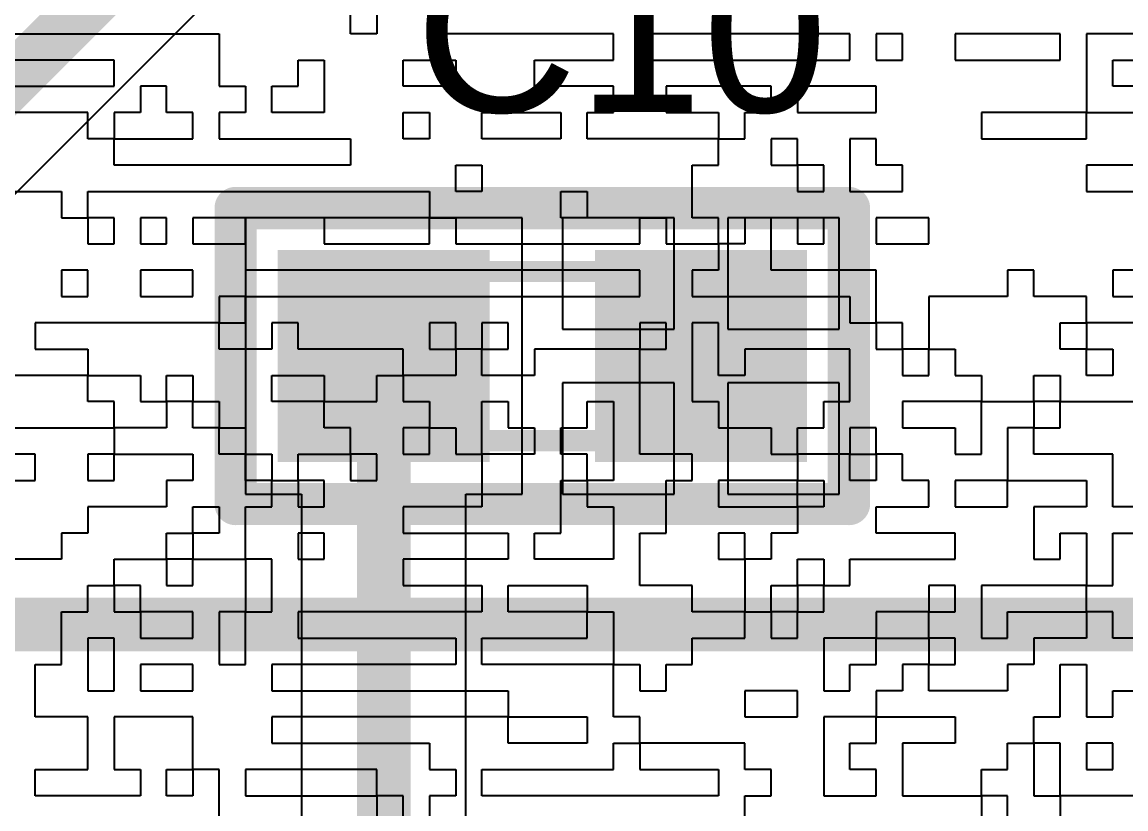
# Model space of a CAD drawing. Header units: inches. Extents: x 0.02 to 6.01, y 0.01 to 5.6.
# Drawn here: x 2.4081 to 2.6137, y 2.8257 to 2.9722 of the extents above; entities that cross this region are included whole.
import ezdxf

# ---------------------------------------------------------------- set-up
doc = ezdxf.new("R2010")
doc.units = ezdxf.units.IN
doc.header["$MEASUREMENT"] = 0
for name, color, linetype in [('Bottom Layer', 5, 'Continuous'), ('Bottom Overlay', 54, 'Continuous'), ('Mechanical 13', 56, 'Continuous'), ('Top Layer', 1, 'Continuous'), ('Top Overlay', 2, 'Continuous'), ('Top Paste', 8, 'Continuous'), ('Top Solder', 216, 'Continuous')]:
    doc.layers.add(name, color=color, linetype=linetype)
doc.styles.add('Arial', font='', dxfattribs={"height": 0.2})
doc.styles.get('Arial').set_extended_font_data('Arial')

# ---------------------------------------------------------------- blocks, each defined once
blk = doc.blocks.new('WCAP_CSST_885382206004_7')
at = {"layer": 'Top Layer'}
for points in [[(-0.04528, 0.01575), (-0.01378, 0.01575), (-0.01378, -0.01575), (-0.04528, -0.01575)], [(0.01378, 0.01575), (0.04528, 0.01575), (0.04528, -0.01575), (0.01378, -0.01575)]]:
    blk.add_hatch(color=1, dxfattribs=at).paths.add_polyline_path(points)
at = {"layer": 'Top Paste'}
for points in [[(-0.04528, 0.01575), (-0.01378, 0.01575), (-0.01378, -0.01575), (-0.04528, -0.01575)], [(0.01378, 0.01575), (0.04528, 0.01575), (0.04528, -0.01575), (0.01378, -0.01575)]]:
    blk.add_hatch(color=8, dxfattribs=at).paths.add_polyline_path(points)
at = {"layer": 'Top Solder'}
for points in [[(-0.04928, 0.01975), (-0.00978, 0.01975), (-0.00978, -0.01975), (-0.04928, -0.01975)], [(0.00978, 0.01975), (0.04928, 0.01975), (0.04928, -0.01975), (0.00978, -0.01975)]]:
    blk.add_hatch(color=216, dxfattribs=at).paths.add_polyline_path(points)
at = {"layer": 'Mechanical 13'}
for points in [[(0.0315, 0.01575, 0.00394, 0.00394, 0), (-0.0315, 0.01575, 0.00394, 0.00394, 0)], [(-0.0315, 0.01575, 0.00394, 0.00394, 0), (-0.0315, -0.01575, 0.00394, 0.00394, 0)], [(0.0315, 0.01575, 0.00394, 0.00394, 0), (0.0315, -0.01575, 0.00394, 0.00394, 0)], [(0.0315, -0.01575, 0.00394, 0.00394, 0), (-0.0315, -0.01575, 0.00394, 0.00394, 0)]]:
    blk.add_lwpolyline(points, format="xyseb", dxfattribs=at)
for points in [[(-0.03248, 0.01575, 0.00197, 0.00197, 1), (-0.03051, 0.01575, 0.00197, 0.00197, 1)], [(-0.03248, 0.01575, 0.00197, 0.00197, 1), (-0.03051, 0.01575, 0.00197, 0.00197, 1)], [(0.03051, 0.01575, 0.00197, 0.00197, 1), (0.03248, 0.01575, 0.00197, 0.00197, 1)], [(0.03051, 0.01575, 0.00197, 0.00197, 1), (0.03248, 0.01575, 0.00197, 0.00197, 1)], [(-0.03248, -0.01575, 0.00197, 0.00197, 1), (-0.03051, -0.01575, 0.00197, 0.00197, 1)], [(-0.03248, -0.01575, 0.00197, 0.00197, 1), (-0.03051, -0.01575, 0.00197, 0.00197, 1)], [(0.03051, -0.01575, 0.00197, 0.00197, 1), (0.03248, -0.01575, 0.00197, 0.00197, 1)], [(0.03051, -0.01575, 0.00197, 0.00197, 1), (0.03248, -0.01575, 0.00197, 0.00197, 1)]]:
    blk.add_lwpolyline(points, format="xyseb", close=True, dxfattribs=at)
at = {"layer": 'Top Overlay'}
for points in [[(0.05709, 0.02756, 0.00787, 0.00787, 0), (-0.05709, 0.02756, 0.00787, 0.00787, 0)], [(-0.05709, 0.02756, 0.00787, 0.00787, 0), (-0.05709, -0.02756, 0.00787, 0.00787, 0)], [(0.05709, 0.02756, 0.00787, 0.00787, 0), (0.05709, -0.02756, 0.00787, 0.00787, 0)], [(0.05709, -0.02756, 0.00787, 0.00787, 0), (-0.05709, -0.02756, 0.00787, 0.00787, 0)]]:
    blk.add_lwpolyline(points, format="xyseb", dxfattribs=at)
for points in [[(-0.05906, 0.02756, 0.00394, 0.00394, 1), (-0.05512, 0.02756, 0.00394, 0.00394, 1)], [(-0.05906, 0.02756, 0.00394, 0.00394, 1), (-0.05512, 0.02756, 0.00394, 0.00394, 1)], [(0.05512, 0.02756, 0.00394, 0.00394, 1), (0.05906, 0.02756, 0.00394, 0.00394, 1)], [(0.05512, 0.02756, 0.00394, 0.00394, 1), (0.05906, 0.02756, 0.00394, 0.00394, 1)], [(-0.05906, -0.02756, 0.00394, 0.00394, 1), (-0.05512, -0.02756, 0.00394, 0.00394, 1)], [(-0.05906, -0.02756, 0.00394, 0.00394, 1), (-0.05512, -0.02756, 0.00394, 0.00394, 1)], [(0.05512, -0.02756, 0.00394, 0.00394, 1), (0.05906, -0.02756, 0.00394, 0.00394, 1)], [(0.05512, -0.02756, 0.00394, 0.00394, 1), (0.05906, -0.02756, 0.00394, 0.00394, 1)]]:
    blk.add_lwpolyline(points, format="xyseb", close=True, dxfattribs=at)

msp = doc.modelspace()

# ---------------------------------------------------------------- linework, layer by layer
at = {"layer": 'Bottom Layer'}
msp.add_line((2.39331, 2.92669), (2.54478, 3.07816), dxfattribs=at)
msp.add_lwpolyline([(2.3825, 2.9375, 0.01, 0.01, 0), (2.56, 3.115, 0.01, 0.01, 0)], format="xyseb", dxfattribs=at)
at = {"layer": 'Bottom Overlay'}
for p, q in [((2.48399, 2.97001), (2.48399, 2.9798)), ((2.46931, 2.97001), (2.46931, 2.97491)), ((2.4742, 2.97491), (2.4742, 2.97001)), ((2.4008, 2.97001), (2.44484, 2.97001)), ((2.44484, 2.97001), (2.44484, 2.96023)), ((2.4742, 2.97001), (2.46931, 2.97001)), ((2.51824, 2.97001), (2.48399, 2.97001)), ((2.51824, 2.96512), (2.51824, 2.97001)), ((2.56228, 2.97001), (2.52313, 2.97001)), ((2.52313, 2.97001), (2.52313, 2.96512)), ((2.56228, 2.96512), (2.56228, 2.97001)), ((2.57207, 2.97001), (2.56717, 2.97001)), ((2.56717, 2.97001), (2.56717, 2.96512)), ((2.57207, 2.96512), (2.57207, 2.97001)), ((2.60143, 2.97001), (2.58185, 2.97001)), ((2.58185, 2.97001), (2.58185, 2.96512)), ((2.60143, 2.96512), (2.60143, 2.97001)), ((2.62589, 2.97001), (2.60632, 2.97001)), ((2.60632, 2.97001), (2.60632, 2.95533)), ((2.42527, 2.96512), (2.4008, 2.96512)), ((2.42527, 2.96023), (2.42527, 2.96512)), ((2.45952, 2.96023), (2.45952, 2.96512)), ((2.45952, 2.96512), (2.46441, 2.96512)), ((2.46441, 2.96512), (2.46441, 2.95533)), ((2.47909, 2.96512), (2.48399, 2.96512)), ((2.47909, 2.96023), (2.47909, 2.96512)), ((2.48399, 2.96512), (2.48888, 2.96512)), ((2.48888, 2.96512), (2.48888, 2.96023)), ((2.50356, 2.96023), (2.50356, 2.96512)), ((2.50356, 2.96512), (2.51824, 2.96512)), ((2.52313, 2.96512), (2.56228, 2.96512)), ((2.56717, 2.96512), (2.57207, 2.96512)), ((2.58185, 2.96512), (2.60143, 2.96512)), ((2.61121, 2.96023), (2.61121, 2.96512)), ((2.61121, 2.96512), (2.62589, 2.96512)), ((2.39101, 2.96023), (2.42527, 2.96023)), ((2.43505, 2.96023), (2.43016, 2.96023)), ((2.43016, 2.96023), (2.43016, 2.95533)), ((2.43505, 2.95533), (2.43505, 2.96023)), ((2.44484, 2.96023), (2.44973, 2.96023)), ((2.44973, 2.96023), (2.44973, 2.95533)), ((2.45463, 2.95533), (2.45463, 2.96023)), ((2.45463, 2.96023), (2.45952, 2.96023)), ((2.48888, 2.96023), (2.47909, 2.96023)), ((2.51824, 2.96023), (2.50356, 2.96023)), ((2.51824, 2.95533), (2.51824, 2.96023)), ((2.5476, 2.96023), (2.52803, 2.96023)), ((2.52803, 2.96023), (2.52803, 2.95533)), ((2.5476, 2.95533), (2.5476, 2.96023)), ((2.56717, 2.96023), (2.55249, 2.96023)), ((2.55249, 2.96023), (2.55249, 2.95533)), ((2.56717, 2.95533), (2.56717, 2.96023)), ((2.61611, 2.96023), (2.61121, 2.96023)), ((2.41059, 2.95533), (2.40569, 2.95533)), ((2.42037, 2.95533), (2.41059, 2.95533)), ((2.42037, 2.95044), (2.42037, 2.95533)), ((2.43016, 2.95533), (2.42527, 2.95533)), ((2.42527, 2.95533), (2.42527, 2.95044)), ((2.43995, 2.95533), (2.43505, 2.95533)), ((2.43995, 2.95044), (2.43995, 2.95533)), ((2.44973, 2.95533), (2.44484, 2.95533)), ((2.44484, 2.95533), (2.44484, 2.95044)), ((2.45952, 2.95533), (2.45463, 2.95533)), ((2.46441, 2.95533), (2.45952, 2.95533)), ((2.47909, 2.95044), (2.47909, 2.95533)), ((2.47909, 2.95533), (2.48399, 2.95533)), ((2.48399, 2.95533), (2.48399, 2.95044)), ((2.49377, 2.95044), (2.49377, 2.95533)), ((2.49377, 2.95533), (2.50845, 2.95533)), ((2.50845, 2.95533), (2.50845, 2.95044)), ((2.51335, 2.95044), (2.51335, 2.95533)), ((2.51335, 2.95533), (2.51824, 2.95533)), ((2.52803, 2.95533), (2.53781, 2.95533)), ((2.53781, 2.95533), (2.53781, 2.95044)), ((2.54271, 2.95044), (2.54271, 2.95533)), ((2.54271, 2.95533), (2.5476, 2.95533)), ((2.55249, 2.95533), (2.56717, 2.95533)), ((2.60632, 2.95533), (2.58675, 2.95533)), ((2.58675, 2.95533), (2.58675, 2.95044)), ((2.60632, 2.95533), (2.61611, 2.95533)), ((2.60632, 2.95044), (2.60632, 2.95533)), ((2.42527, 2.95044), (2.42037, 2.95044)), ((2.42527, 2.94555), (2.42527, 2.95044)), ((2.42527, 2.95044), (2.43995, 2.95044)), ((2.44484, 2.95044), (2.46931, 2.95044)), ((2.46931, 2.95044), (2.46931, 2.94555)), ((2.48399, 2.95044), (2.47909, 2.95044)), ((2.49867, 2.95044), (2.49377, 2.95044)), ((2.50845, 2.95044), (2.49867, 2.95044)), ((2.53781, 2.95044), (2.51335, 2.95044)), ((2.53781, 2.94555), (2.53781, 2.95044)), ((2.53781, 2.95044), (2.54271, 2.95044)), ((2.55249, 2.95044), (2.5476, 2.95044)), ((2.5476, 2.95044), (2.5476, 2.94555)), ((2.55249, 2.94555), (2.55249, 2.95044)), ((2.56717, 2.95044), (2.56228, 2.95044)), ((2.56228, 2.95044), (2.56228, 2.94065)), ((2.56717, 2.94555), (2.56717, 2.95044)), ((2.58675, 2.95044), (2.60632, 2.95044)), ((2.46931, 2.94555), (2.42527, 2.94555)), ((2.48888, 2.94065), (2.48888, 2.94555)), ((2.48888, 2.94555), (2.49377, 2.94555)), ((2.49377, 2.94555), (2.49377, 2.94065)), ((2.53292, 2.93576), (2.53292, 2.94555)), ((2.53292, 2.94555), (2.53781, 2.94555)), ((2.5476, 2.94555), (2.55249, 2.94555)), ((2.55249, 2.94555), (2.55249, 2.94065)), ((2.55739, 2.94555), (2.55249, 2.94555)), ((2.55739, 2.94065), (2.55739, 2.94555)), ((2.57207, 2.94555), (2.56717, 2.94555)), ((2.57207, 2.94065), (2.57207, 2.94555)), ((2.62589, 2.94555), (2.60632, 2.94555)), ((2.60632, 2.94555), (2.60632, 2.94065)), ((2.31761, 2.94065), (2.41548, 2.94065)), ((2.41548, 2.94065), (2.41548, 2.93576)), ((2.42037, 2.93576), (2.42037, 2.94065)), ((2.42037, 2.94065), (2.48399, 2.94065)), ((2.48399, 2.94065), (2.48399, 2.93576)), ((2.49377, 2.94065), (2.48888, 2.94065)), ((2.50845, 2.94065), (2.51335, 2.94065)), ((2.50845, 2.93576), (2.50845, 2.94065)), ((2.51335, 2.94065), (2.51335, 2.93576)), ((2.55249, 2.94065), (2.55739, 2.94065)), ((2.56228, 2.94065), (2.57207, 2.94065)), ((2.60632, 2.94065), (2.62589, 2.94065)), ((2.41548, 2.93576), (2.42037, 2.93576)), ((2.42037, 2.93576), (2.42037, 2.93087)), ((2.42527, 2.93576), (2.42037, 2.93576)), ((2.42527, 2.93087), (2.42527, 2.93576)), ((2.43505, 2.93576), (2.43016, 2.93576)), ((2.43016, 2.93576), (2.43016, 2.93087)), ((2.43505, 2.93087), (2.43505, 2.93576)), ((2.44973, 2.93576), (2.43995, 2.93576)), ((2.43995, 2.93576), (2.43995, 2.93087)), ((2.44973, 2.93087), (2.44973, 2.93576)), ((2.48399, 2.93576), (2.46441, 2.93576)), ((2.46441, 2.93576), (2.46441, 2.93087)), ((2.48399, 2.93576), (2.48888, 2.93576)), ((2.48399, 2.93087), (2.48399, 2.93576)), ((2.48888, 2.93576), (2.48888, 2.93087)), ((2.51335, 2.93576), (2.50845, 2.93576)), ((2.52313, 2.93087), (2.52313, 2.93576)), ((2.52313, 2.93576), (2.52803, 2.93576)), ((2.52803, 2.93576), (2.52803, 2.93087)), ((2.53781, 2.93576), (2.53292, 2.93576)), ((2.53781, 2.93087), (2.53781, 2.93576)), ((2.5476, 2.93576), (2.54271, 2.93576)), ((2.54271, 2.93576), (2.54271, 2.93087)), ((2.5476, 2.92597), (2.5476, 2.93576)), ((2.55739, 2.93576), (2.55249, 2.93576)), ((2.55249, 2.93576), (2.55249, 2.93087)), ((2.55739, 2.93087), (2.55739, 2.93576)), ((2.57696, 2.93576), (2.56717, 2.93576)), ((2.56717, 2.93576), (2.56717, 2.93087)), ((2.57696, 2.93087), (2.57696, 2.93576)), ((2.42037, 2.93087), (2.42527, 2.93087)), ((2.43016, 2.93087), (2.43505, 2.93087)), ((2.43995, 2.93087), (2.44973, 2.93087)), ((2.46441, 2.93087), (2.48399, 2.93087)), ((2.48888, 2.93087), (2.52313, 2.93087)), ((2.52803, 2.93087), (2.53781, 2.93087)), ((2.54271, 2.93087), (2.53781, 2.93087)), ((2.53781, 2.93087), (2.53781, 2.92597)), ((2.55249, 2.93087), (2.55739, 2.93087)), ((2.56717, 2.93087), (2.57696, 2.93087)), ((2.42037, 2.92597), (2.41548, 2.92597)), ((2.41548, 2.92597), (2.41548, 2.92108)), ((2.42037, 2.92108), (2.42037, 2.92597)), ((2.43995, 2.92597), (2.43016, 2.92597)), ((2.43016, 2.92597), (2.43016, 2.92108)), ((2.43995, 2.92108), (2.43995, 2.92597)), ((2.52313, 2.92597), (2.44973, 2.92597)), ((2.44973, 2.92597), (2.44973, 2.92108)), ((2.52313, 2.92108), (2.52313, 2.92597)), ((2.53781, 2.92597), (2.53292, 2.92597)), ((2.53292, 2.92597), (2.53292, 2.92108)), ((2.56717, 2.92597), (2.5476, 2.92597)), ((2.56717, 2.91619), (2.56717, 2.92597)), ((2.59653, 2.92597), (2.59164, 2.92597)), ((2.59164, 2.92597), (2.59164, 2.92108)), ((2.59653, 2.92108), (2.59653, 2.92597)), ((2.61611, 2.92597), (2.61121, 2.92597)), ((2.61121, 2.92597), (2.61121, 2.92108)), ((2.41548, 2.92108), (2.42037, 2.92108)), ((2.43016, 2.92108), (2.43995, 2.92108)), ((2.44973, 2.92108), (2.44484, 2.92108)), ((2.44484, 2.92108), (2.44484, 2.91619)), ((2.44973, 2.92108), (2.52313, 2.92108)), ((2.44973, 2.91619), (2.44973, 2.92108)), ((2.53292, 2.92108), (2.56228, 2.92108)), ((2.56228, 2.92108), (2.56228, 2.91619)), ((2.59164, 2.92108), (2.57696, 2.92108)), ((2.57696, 2.92108), (2.57696, 2.91129)), ((2.60632, 2.92108), (2.59653, 2.92108)), ((2.60632, 2.91619), (2.60632, 2.92108)), ((2.61121, 2.92108), (2.61611, 2.92108)), ((2.44484, 2.91619), (2.41059, 2.91619)), ((2.41059, 2.91619), (2.41059, 2.91129)), ((2.44484, 2.91129), (2.44484, 2.91619)), ((2.44484, 2.91619), (2.44973, 2.91619)), ((2.45952, 2.91619), (2.45463, 2.91619)), ((2.45463, 2.91619), (2.45463, 2.91129)), ((2.45952, 2.91129), (2.45952, 2.91619)), ((2.48888, 2.91619), (2.48399, 2.91619)), ((2.48399, 2.91619), (2.48399, 2.91129)), ((2.48888, 2.91129), (2.48888, 2.91619)), ((2.49867, 2.91619), (2.49377, 2.91619)), ((2.49377, 2.91619), (2.49377, 2.91129)), ((2.49867, 2.91129), (2.49867, 2.91619)), ((2.52803, 2.91619), (2.52313, 2.91619)), ((2.52313, 2.91619), (2.52313, 2.91129)), ((2.52803, 2.91129), (2.52803, 2.91619)), ((2.53781, 2.91619), (2.53292, 2.91619)), ((2.53292, 2.91619), (2.53292, 2.90151)), ((2.53781, 2.9064), (2.53781, 2.91619)), ((2.56228, 2.91619), (2.56717, 2.91619)), ((2.57207, 2.91619), (2.56717, 2.91619)), ((2.56717, 2.91619), (2.56717, 2.91129)), ((2.57207, 2.91129), (2.57207, 2.91619)), ((2.60143, 2.91129), (2.60143, 2.91619)), ((2.60143, 2.91619), (2.60632, 2.91619)), ((2.60632, 2.91619), (2.60632, 2.91129)), ((2.61611, 2.91619), (2.60632, 2.91619)), ((2.41059, 2.91129), (2.42037, 2.91129)), ((2.42037, 2.91129), (2.42037, 2.9064)), ((2.45463, 2.91129), (2.44484, 2.91129)), ((2.47909, 2.91129), (2.45952, 2.91129)), ((2.47909, 2.9064), (2.47909, 2.91129)), ((2.48399, 2.91129), (2.48888, 2.91129)), ((2.49377, 2.91129), (2.48888, 2.91129)), ((2.48888, 2.91129), (2.48888, 2.9064)), ((2.49377, 2.9064), (2.49377, 2.91129)), ((2.49377, 2.91129), (2.49867, 2.91129)), ((2.52313, 2.91129), (2.50356, 2.91129)), ((2.50356, 2.91129), (2.50356, 2.9064)), ((2.52313, 2.89172), (2.52313, 2.91129)), ((2.52313, 2.91129), (2.52803, 2.91129)), ((2.56228, 2.91129), (2.54271, 2.91129)), ((2.54271, 2.91129), (2.54271, 2.9064)), ((2.56228, 2.90151), (2.56228, 2.91129)), ((2.56717, 2.91129), (2.57207, 2.91129)), ((2.57696, 2.91129), (2.57207, 2.91129)), ((2.57207, 2.91129), (2.57207, 2.9064)), ((2.57696, 2.9064), (2.57696, 2.91129)), ((2.57696, 2.91129), (2.58185, 2.91129)), ((2.58185, 2.91129), (2.58185, 2.9064)), ((2.60632, 2.91129), (2.60143, 2.91129)), ((2.60632, 2.9064), (2.60632, 2.91129)), ((2.60632, 2.91129), (2.61121, 2.91129)), ((2.61121, 2.91129), (2.61121, 2.9064)), ((2.42037, 2.9064), (2.4008, 2.9064)), ((2.42037, 2.90151), (2.42037, 2.9064)), ((2.42037, 2.9064), (2.43016, 2.9064)), ((2.43016, 2.9064), (2.43016, 2.90151)), ((2.43505, 2.9064), (2.43995, 2.9064)), ((2.43505, 2.90151), (2.43505, 2.9064)), ((2.43995, 2.9064), (2.43995, 2.90151)), ((2.45463, 2.90151), (2.45463, 2.9064)), ((2.45463, 2.9064), (2.46441, 2.9064)), ((2.46441, 2.9064), (2.46441, 2.90151)), ((2.4742, 2.90151), (2.4742, 2.9064)), ((2.4742, 2.9064), (2.47909, 2.9064)), ((2.47909, 2.9064), (2.47909, 2.90151)), ((2.48888, 2.9064), (2.47909, 2.9064)), ((2.50356, 2.9064), (2.49377, 2.9064)), ((2.54271, 2.9064), (2.53781, 2.9064)), ((2.57207, 2.9064), (2.57696, 2.9064)), ((2.58185, 2.9064), (2.58675, 2.9064)), ((2.58675, 2.9064), (2.58675, 2.90151)), ((2.59653, 2.90151), (2.59653, 2.9064)), ((2.59653, 2.9064), (2.60143, 2.9064)), ((2.60143, 2.9064), (2.60143, 2.90151)), ((2.61121, 2.9064), (2.60632, 2.9064)), ((2.42527, 2.90151), (2.42037, 2.90151)), ((2.42527, 2.89661), (2.42527, 2.90151)), ((2.43016, 2.90151), (2.43505, 2.90151)), ((2.43505, 2.90151), (2.43505, 2.89661)), ((2.43995, 2.90151), (2.43505, 2.90151)), ((2.43995, 2.89661), (2.43995, 2.90151)), ((2.43995, 2.90151), (2.44484, 2.90151)), ((2.44484, 2.90151), (2.44484, 2.89661)), ((2.45952, 2.90151), (2.45463, 2.90151)), ((2.46441, 2.90151), (2.45952, 2.90151)), ((2.46441, 2.89661), (2.46441, 2.90151)), ((2.46441, 2.90151), (2.4742, 2.90151)), ((2.47909, 2.90151), (2.48399, 2.90151)), ((2.48399, 2.90151), (2.48399, 2.89661)), ((2.49377, 2.89172), (2.49377, 2.90151)), ((2.49377, 2.90151), (2.49867, 2.90151)), ((2.49867, 2.90151), (2.49867, 2.89661)), ((2.51335, 2.89661), (2.51335, 2.90151)), ((2.51335, 2.90151), (2.51824, 2.90151)), ((2.51824, 2.90151), (2.51824, 2.88683)), ((2.53292, 2.90151), (2.53781, 2.90151)), ((2.53781, 2.90151), (2.53781, 2.89661)), ((2.55739, 2.89661), (2.55739, 2.90151)), ((2.55739, 2.90151), (2.56228, 2.90151)), ((2.58675, 2.90151), (2.57207, 2.90151)), ((2.57207, 2.90151), (2.57207, 2.89661)), ((2.58675, 2.90151), (2.59653, 2.90151)), ((2.58675, 2.89172), (2.58675, 2.90151)), ((2.60143, 2.90151), (2.59653, 2.90151)), ((2.59653, 2.90151), (2.59653, 2.89661)), ((2.60143, 2.89661), (2.60143, 2.90151)), ((2.60143, 2.90151), (2.62589, 2.90151)), ((2.4008, 2.89661), (2.42527, 2.89661)), ((2.43016, 2.89661), (2.42527, 2.89661)), ((2.42527, 2.89661), (2.42527, 2.89172)), ((2.43505, 2.89661), (2.43016, 2.89661)), ((2.44484, 2.89661), (2.43995, 2.89661)), ((2.44484, 2.89661), (2.44973, 2.89661)), ((2.44484, 2.89172), (2.44484, 2.89661)), ((2.44973, 2.89661), (2.44973, 2.89172)), ((2.46931, 2.89661), (2.46441, 2.89661)), ((2.46931, 2.89172), (2.46931, 2.89661)), ((2.48399, 2.89661), (2.47909, 2.89661)), ((2.47909, 2.89661), (2.47909, 2.89172)), ((2.48399, 2.89661), (2.48888, 2.89661)), ((2.48399, 2.89172), (2.48399, 2.89661)), ((2.48888, 2.89661), (2.48888, 2.89172)), ((2.49867, 2.89661), (2.50356, 2.89661)), ((2.50356, 2.89661), (2.50356, 2.89172)), ((2.50845, 2.89172), (2.50845, 2.89661)), ((2.50845, 2.89661), (2.51335, 2.89661)), ((2.53781, 2.89661), (2.5476, 2.89661)), ((2.5476, 2.89661), (2.5476, 2.89172)), ((2.55249, 2.89172), (2.55249, 2.89661)), ((2.55249, 2.89661), (2.55739, 2.89661)), ((2.56717, 2.89661), (2.56228, 2.89661)), ((2.56228, 2.89661), (2.56228, 2.89172)), ((2.56717, 2.89172), (2.56717, 2.89661)), ((2.57207, 2.89661), (2.58185, 2.89661)), ((2.58185, 2.89661), (2.58185, 2.89172)), ((2.59653, 2.89661), (2.59164, 2.89661)), ((2.59164, 2.89661), (2.59164, 2.88683)), ((2.59653, 2.89172), (2.59653, 2.89661)), ((2.59653, 2.89661), (2.60143, 2.89661)), ((2.41059, 2.89172), (2.40569, 2.89172)), ((2.41059, 2.88683), (2.41059, 2.89172)), ((2.42527, 2.89172), (2.42037, 2.89172)), ((2.42037, 2.89172), (2.42037, 2.88683)), ((2.42527, 2.89172), (2.43995, 2.89172)), ((2.42527, 2.88683), (2.42527, 2.89172)), ((2.43995, 2.89172), (2.43995, 2.88683)), ((2.44973, 2.89172), (2.44484, 2.89172)), ((2.44973, 2.88683), (2.44973, 2.89172)), ((2.44973, 2.89172), (2.45463, 2.89172)), ((2.45463, 2.89172), (2.45463, 2.88683)), ((2.45952, 2.88683), (2.45952, 2.89172)), ((2.45952, 2.89172), (2.46931, 2.89172)), ((2.46931, 2.89172), (2.46931, 2.88683)), ((2.4742, 2.89172), (2.46931, 2.89172)), ((2.4742, 2.88683), (2.4742, 2.89172)), ((2.47909, 2.89172), (2.48399, 2.89172)), ((2.48888, 2.89172), (2.49377, 2.89172)), ((2.49867, 2.89172), (2.49377, 2.89172)), ((2.49377, 2.89172), (2.49377, 2.88193)), ((2.50356, 2.89172), (2.49867, 2.89172)), ((2.51335, 2.89172), (2.50845, 2.89172)), ((2.51335, 2.88683), (2.51335, 2.89172)), ((2.53292, 2.89172), (2.52313, 2.89172)), ((2.53292, 2.88683), (2.53292, 2.89172)), ((2.5476, 2.89172), (2.55249, 2.89172)), ((2.55249, 2.89172), (2.55249, 2.88683)), ((2.56228, 2.89172), (2.55249, 2.89172)), ((2.56228, 2.88683), (2.56228, 2.89172)), ((2.56228, 2.89172), (2.56717, 2.89172)), ((2.56717, 2.89172), (2.56717, 2.88683)), ((2.57207, 2.89172), (2.56717, 2.89172)), ((2.57207, 2.88683), (2.57207, 2.89172)), ((2.58185, 2.89172), (2.58675, 2.89172)), ((2.61121, 2.89172), (2.59653, 2.89172)), ((2.61121, 2.88193), (2.61121, 2.89172)), ((2.40569, 2.88683), (2.41059, 2.88683)), ((2.42037, 2.88683), (2.42527, 2.88683)), ((2.43995, 2.88683), (2.43505, 2.88683)), ((2.43505, 2.88683), (2.43505, 2.88193)), ((2.45463, 2.88683), (2.44973, 2.88683)), ((2.45463, 2.88193), (2.45463, 2.88683)), ((2.45463, 2.88683), (2.45952, 2.88683)), ((2.45952, 2.88683), (2.45952, 2.88193)), ((2.46441, 2.88683), (2.45952, 2.88683)), ((2.46441, 2.88193), (2.46441, 2.88683)), ((2.46931, 2.88683), (2.4742, 2.88683)), ((2.50845, 2.87704), (2.50845, 2.88683)), ((2.50845, 2.88683), (2.51335, 2.88683)), ((2.51335, 2.88683), (2.51335, 2.88193)), ((2.51824, 2.88683), (2.51335, 2.88683)), ((2.52803, 2.87704), (2.52803, 2.88683)), ((2.52803, 2.88683), (2.53292, 2.88683)), ((2.55249, 2.88683), (2.53781, 2.88683)), ((2.53781, 2.88683), (2.53781, 2.88193)), ((2.55249, 2.88683), (2.55739, 2.88683)), ((2.55249, 2.88193), (2.55249, 2.88683)), ((2.55739, 2.88683), (2.55739, 2.88193)), ((2.56717, 2.88683), (2.56228, 2.88683)), ((2.57696, 2.88683), (2.57207, 2.88683)), ((2.57696, 2.88193), (2.57696, 2.88683)), ((2.59164, 2.88683), (2.58185, 2.88683)), ((2.58185, 2.88683), (2.58185, 2.88193)), ((2.59164, 2.88683), (2.60632, 2.88683)), ((2.59164, 2.88193), (2.59164, 2.88683)), ((2.60632, 2.88683), (2.60632, 2.88193)), ((2.43505, 2.88193), (2.42037, 2.88193)), ((2.42037, 2.88193), (2.42037, 2.87704)), ((2.43995, 2.87704), (2.43995, 2.88193)), ((2.43995, 2.88193), (2.44484, 2.88193)), ((2.44484, 2.88193), (2.44484, 2.87704)), ((2.44973, 2.87215), (2.44973, 2.88193)), ((2.44973, 2.88193), (2.45463, 2.88193)), ((2.45952, 2.88193), (2.46441, 2.88193)), ((2.49377, 2.88193), (2.47909, 2.88193)), ((2.47909, 2.88193), (2.47909, 2.87704)), ((2.51335, 2.88193), (2.51824, 2.88193)), ((2.51824, 2.88193), (2.51824, 2.87215)), ((2.53781, 2.88193), (2.55249, 2.88193)), ((2.55739, 2.88193), (2.55249, 2.88193)), ((2.55249, 2.88193), (2.55249, 2.87704)), ((2.56717, 2.87704), (2.56717, 2.88193)), ((2.56717, 2.88193), (2.57696, 2.88193)), ((2.58185, 2.88193), (2.59164, 2.88193)), ((2.60632, 2.88193), (2.59653, 2.88193)), ((2.59653, 2.88193), (2.59653, 2.87215)), ((2.61611, 2.88193), (2.61121, 2.88193)), ((2.42037, 2.87704), (2.41548, 2.87704)), ((2.41548, 2.87704), (2.41548, 2.87215)), ((2.43505, 2.87215), (2.43505, 2.87704)), ((2.43505, 2.87704), (2.43995, 2.87704)), ((2.43995, 2.87704), (2.43995, 2.87215)), ((2.44484, 2.87704), (2.43995, 2.87704)), ((2.46441, 2.87704), (2.45952, 2.87704)), ((2.45952, 2.87704), (2.45952, 2.87215)), ((2.46441, 2.87215), (2.46441, 2.87704)), ((2.47909, 2.87704), (2.49867, 2.87704)), ((2.49867, 2.87704), (2.49867, 2.87215)), ((2.50356, 2.87215), (2.50356, 2.87704)), ((2.50356, 2.87704), (2.50845, 2.87704)), ((2.52313, 2.86725), (2.52313, 2.87704)), ((2.52313, 2.87704), (2.52803, 2.87704)), ((2.54271, 2.87704), (2.53781, 2.87704)), ((2.53781, 2.87704), (2.53781, 2.87215)), ((2.54271, 2.87215), (2.54271, 2.87704)), ((2.55249, 2.87704), (2.5476, 2.87704)), ((2.5476, 2.87704), (2.5476, 2.87215)), ((2.58185, 2.87704), (2.56717, 2.87704)), ((2.58185, 2.87215), (2.58185, 2.87704)), ((2.60143, 2.87215), (2.60143, 2.87704)), ((2.60143, 2.87704), (2.60632, 2.87704)), ((2.60632, 2.87704), (2.60632, 2.86725)), ((2.61121, 2.86725), (2.61121, 2.87704)), ((2.61121, 2.87704), (2.61611, 2.87704)), ((2.41548, 2.87215), (2.40569, 2.87215)), ((2.42527, 2.86725), (2.42527, 2.87215)), ((2.42527, 2.87215), (2.43505, 2.87215)), ((2.43995, 2.87215), (2.43505, 2.87215)), ((2.43505, 2.87215), (2.43505, 2.86725)), ((2.43995, 2.86725), (2.43995, 2.87215)), ((2.43995, 2.87215), (2.44973, 2.87215)), ((2.44973, 2.87215), (2.44973, 2.86236)), ((2.45463, 2.87215), (2.44973, 2.87215)), ((2.45463, 2.86236), (2.45463, 2.87215)), ((2.45952, 2.87215), (2.46441, 2.87215)), ((2.49867, 2.87215), (2.47909, 2.87215)), ((2.47909, 2.87215), (2.47909, 2.86725)), ((2.51824, 2.87215), (2.50356, 2.87215)), ((2.53781, 2.87215), (2.54271, 2.87215)), ((2.5476, 2.87215), (2.54271, 2.87215)), ((2.54271, 2.87215), (2.54271, 2.86236)), ((2.55249, 2.86725), (2.55249, 2.87215)), ((2.55249, 2.87215), (2.55739, 2.87215)), ((2.55739, 2.87215), (2.55739, 2.86725)), ((2.56228, 2.86725), (2.56228, 2.87215)), ((2.56228, 2.87215), (2.58185, 2.87215)), ((2.59653, 2.87215), (2.60143, 2.87215)), ((2.42037, 2.86236), (2.42037, 2.86725)), ((2.42037, 2.86725), (2.42527, 2.86725)), ((2.42527, 2.86725), (2.42527, 2.86236)), ((2.43016, 2.86725), (2.42527, 2.86725)), ((2.43016, 2.86236), (2.43016, 2.86725)), ((2.43505, 2.86725), (2.43995, 2.86725)), ((2.47909, 2.86725), (2.49377, 2.86725)), ((2.49377, 2.86725), (2.49377, 2.86236)), ((2.49867, 2.86725), (2.50356, 2.86725)), ((2.49867, 2.86236), (2.49867, 2.86725)), ((2.50356, 2.86725), (2.51335, 2.86725)), ((2.51335, 2.86725), (2.51335, 2.86236)), ((2.53292, 2.86725), (2.52313, 2.86725)), ((2.53292, 2.86236), (2.53292, 2.86725)), ((2.5476, 2.86236), (2.5476, 2.86725)), ((2.5476, 2.86725), (2.55249, 2.86725)), ((2.55739, 2.86725), (2.55249, 2.86725)), ((2.55249, 2.86725), (2.55249, 2.86236)), ((2.55739, 2.86236), (2.55739, 2.86725)), ((2.55739, 2.86725), (2.56228, 2.86725)), ((2.58185, 2.86725), (2.57696, 2.86725)), ((2.57696, 2.86725), (2.57696, 2.86236)), ((2.58185, 2.86236), (2.58185, 2.86725)), ((2.60632, 2.86725), (2.58675, 2.86725)), ((2.58675, 2.86725), (2.58675, 2.85747)), ((2.60632, 2.86236), (2.60632, 2.86725)), ((2.60632, 2.86725), (2.61121, 2.86725)), ((2.41548, 2.85257), (2.41548, 2.86236)), ((2.41548, 2.86236), (2.42037, 2.86236)), ((2.42527, 2.86236), (2.43016, 2.86236)), ((2.43016, 2.86236), (2.43016, 2.85747)), ((2.43995, 2.86236), (2.43016, 2.86236)), ((2.43995, 2.85747), (2.43995, 2.86236)), ((2.44973, 2.86236), (2.44484, 2.86236)), ((2.44484, 2.86236), (2.44484, 2.85257)), ((2.44973, 2.86236), (2.45463, 2.86236)), ((2.44973, 2.85257), (2.44973, 2.86236)), ((2.49377, 2.86236), (2.45952, 2.86236)), ((2.45952, 2.86236), (2.45952, 2.85747)), ((2.51335, 2.86236), (2.49867, 2.86236)), ((2.51335, 2.85747), (2.51335, 2.86236)), ((2.51335, 2.86236), (2.51824, 2.86236)), ((2.51824, 2.86236), (2.51824, 2.85747)), ((2.54271, 2.86236), (2.53292, 2.86236)), ((2.54271, 2.85747), (2.54271, 2.86236)), ((2.54271, 2.86236), (2.5476, 2.86236)), ((2.55249, 2.86236), (2.5476, 2.86236)), ((2.5476, 2.86236), (2.5476, 2.85747)), ((2.55249, 2.85747), (2.55249, 2.86236)), ((2.55249, 2.86236), (2.55739, 2.86236)), ((2.57696, 2.86236), (2.56717, 2.86236)), ((2.56717, 2.86236), (2.56717, 2.85747)), ((2.57696, 2.86236), (2.58185, 2.86236)), ((2.57696, 2.85747), (2.57696, 2.86236)), ((2.59164, 2.85747), (2.59164, 2.86236)), ((2.59164, 2.86236), (2.60632, 2.86236)), ((2.61121, 2.86236), (2.60632, 2.86236)), ((2.60632, 2.86236), (2.60632, 2.85747)), ((2.61121, 2.85747), (2.61121, 2.86236)), ((2.42527, 2.85747), (2.42037, 2.85747)), ((2.42037, 2.85747), (2.42037, 2.84768)), ((2.42527, 2.84768), (2.42527, 2.85747)), ((2.43016, 2.85747), (2.43995, 2.85747)), ((2.45952, 2.85747), (2.48888, 2.85747)), ((2.48888, 2.85747), (2.48888, 2.85257)), ((2.49377, 2.85257), (2.49377, 2.85747)), ((2.49377, 2.85747), (2.51335, 2.85747)), ((2.51824, 2.85747), (2.51824, 2.85257)), ((2.53292, 2.85257), (2.53292, 2.85747)), ((2.53292, 2.85747), (2.54271, 2.85747)), ((2.5476, 2.85747), (2.55249, 2.85747)), ((2.56717, 2.85747), (2.55739, 2.85747)), ((2.55739, 2.85747), (2.55739, 2.84768)), ((2.56717, 2.85747), (2.57696, 2.85747)), ((2.56717, 2.85257), (2.56717, 2.85747)), ((2.57696, 2.85747), (2.57696, 2.85257)), ((2.58185, 2.85747), (2.57696, 2.85747)), ((2.58185, 2.85257), (2.58185, 2.85747)), ((2.58675, 2.85747), (2.59164, 2.85747)), ((2.60632, 2.85747), (2.59653, 2.85747)), ((2.59653, 2.85747), (2.59653, 2.85257)), ((2.62589, 2.85747), (2.61121, 2.85747)), ((2.41059, 2.84279), (2.41059, 2.85257)), ((2.41059, 2.85257), (2.41548, 2.85257)), ((2.43995, 2.85257), (2.43016, 2.85257)), ((2.43016, 2.85257), (2.43016, 2.84768)), ((2.43995, 2.84768), (2.43995, 2.85257)), ((2.44484, 2.85257), (2.44973, 2.85257)), ((2.48888, 2.85257), (2.45463, 2.85257)), ((2.45463, 2.85257), (2.45463, 2.84768)), ((2.51824, 2.85257), (2.49377, 2.85257)), ((2.51824, 2.84279), (2.51824, 2.85257)), ((2.51824, 2.85257), (2.52313, 2.85257)), ((2.52313, 2.85257), (2.52313, 2.84768)), ((2.52803, 2.84768), (2.52803, 2.85257)), ((2.52803, 2.85257), (2.53292, 2.85257)), ((2.56228, 2.84768), (2.56228, 2.85257)), ((2.56228, 2.85257), (2.56717, 2.85257)), ((2.57696, 2.85257), (2.57207, 2.85257)), ((2.57207, 2.85257), (2.57207, 2.84768)), ((2.57696, 2.84768), (2.57696, 2.85257)), ((2.57696, 2.85257), (2.58185, 2.85257)), ((2.59653, 2.85257), (2.59164, 2.85257)), ((2.59164, 2.85257), (2.59164, 2.84768)), ((2.60143, 2.84279), (2.60143, 2.85257)), ((2.60143, 2.85257), (2.60632, 2.85257)), ((2.60632, 2.85257), (2.60632, 2.84279)), ((2.42037, 2.84768), (2.42527, 2.84768)), ((2.43016, 2.84768), (2.43995, 2.84768)), ((2.45463, 2.84768), (2.49867, 2.84768)), ((2.49867, 2.84768), (2.49867, 2.84279)), ((2.52313, 2.84768), (2.52803, 2.84768)), ((2.55249, 2.84768), (2.54271, 2.84768)), ((2.54271, 2.84768), (2.54271, 2.84279)), ((2.55249, 2.84279), (2.55249, 2.84768)), ((2.55739, 2.84768), (2.56228, 2.84768)), ((2.57207, 2.84768), (2.56717, 2.84768)), ((2.56717, 2.84768), (2.56717, 2.84279)), ((2.59164, 2.84768), (2.57696, 2.84768)), ((2.61121, 2.84279), (2.61121, 2.84768)), ((2.61121, 2.84768), (2.61611, 2.84768)), ((2.42037, 2.84279), (2.41059, 2.84279)), ((2.42037, 2.833), (2.42037, 2.84279)), ((2.43995, 2.84279), (2.42527, 2.84279)), ((2.42527, 2.84279), (2.42527, 2.833)), ((2.43995, 2.833), (2.43995, 2.84279)), ((2.49867, 2.84279), (2.45463, 2.84279)), ((2.45463, 2.84279), (2.45463, 2.83789)), ((2.49867, 2.83789), (2.49867, 2.84279)), ((2.49867, 2.84279), (2.51335, 2.84279)), ((2.51335, 2.84279), (2.51335, 2.83789)), ((2.52313, 2.84279), (2.51824, 2.84279)), ((2.52313, 2.83789), (2.52313, 2.84279)), ((2.54271, 2.84279), (2.55249, 2.84279)), ((2.56717, 2.84279), (2.55739, 2.84279)), ((2.55739, 2.84279), (2.55739, 2.82811)), ((2.56717, 2.84279), (2.58185, 2.84279)), ((2.56717, 2.83789), (2.56717, 2.84279)), ((2.58185, 2.84279), (2.58185, 2.83789)), ((2.59653, 2.83789), (2.59653, 2.84279)), ((2.59653, 2.84279), (2.60143, 2.84279)), ((2.60632, 2.84279), (2.61121, 2.84279)), ((2.45463, 2.83789), (2.48399, 2.83789)), ((2.48399, 2.83789), (2.48399, 2.833)), ((2.51335, 2.83789), (2.49867, 2.83789)), ((2.51824, 2.833), (2.51824, 2.83789)), ((2.51824, 2.83789), (2.52313, 2.83789)), ((2.52313, 2.83789), (2.52313, 2.833)), ((2.54271, 2.83789), (2.52313, 2.83789)), ((2.54271, 2.833), (2.54271, 2.83789)), ((2.56228, 2.833), (2.56228, 2.83789)), ((2.56228, 2.83789), (2.56717, 2.83789)), ((2.58185, 2.83789), (2.57207, 2.83789)), ((2.57207, 2.83789), (2.57207, 2.82811)), ((2.59164, 2.833), (2.59164, 2.83789)), ((2.59164, 2.83789), (2.59653, 2.83789)), ((2.59653, 2.83789), (2.59653, 2.82811)), ((2.60143, 2.83789), (2.59653, 2.83789)), ((2.60143, 2.82811), (2.60143, 2.83789)), ((2.61121, 2.83789), (2.60632, 2.83789)), ((2.60632, 2.83789), (2.60632, 2.833)), ((2.61121, 2.833), (2.61121, 2.83789)), ((2.41059, 2.82811), (2.41059, 2.833)), ((2.41059, 2.833), (2.42037, 2.833)), ((2.42527, 2.833), (2.43016, 2.833)), ((2.43016, 2.833), (2.43016, 2.82811)), ((2.43505, 2.82811), (2.43505, 2.833)), ((2.43505, 2.833), (2.43995, 2.833)), ((2.43995, 2.833), (2.43995, 2.82811)), ((2.44484, 2.833), (2.43995, 2.833)), ((2.44484, 2.82321), (2.44484, 2.833)), ((2.4742, 2.833), (2.44973, 2.833)), ((2.44973, 2.833), (2.44973, 2.82811)), ((2.4742, 2.82811), (2.4742, 2.833)), ((2.48399, 2.833), (2.48888, 2.833)), ((2.48888, 2.833), (2.48888, 2.82811)), ((2.49377, 2.82811), (2.49377, 2.833)), ((2.49377, 2.833), (2.51824, 2.833)), ((2.52313, 2.833), (2.53292, 2.833)), ((2.53292, 2.833), (2.53781, 2.833)), ((2.53781, 2.833), (2.53781, 2.82811)), ((2.5476, 2.833), (2.54271, 2.833)), ((2.5476, 2.82811), (2.5476, 2.833)), ((2.56717, 2.833), (2.56228, 2.833)), ((2.56717, 2.82811), (2.56717, 2.833)), ((2.58675, 2.82811), (2.58675, 2.833)), ((2.58675, 2.833), (2.59164, 2.833)), ((2.60632, 2.833), (2.61121, 2.833)), ((2.43016, 2.82811), (2.41059, 2.82811)), ((2.43995, 2.82811), (2.43505, 2.82811)), ((2.44973, 2.82811), (2.4742, 2.82811)), ((2.47909, 2.82811), (2.4742, 2.82811)), ((2.4742, 2.82811), (2.4742, 2.81832)), ((2.47909, 2.81832), (2.47909, 2.82811)), ((2.48888, 2.82811), (2.48399, 2.82811)), ((2.48399, 2.82811), (2.48399, 2.82321)), ((2.53781, 2.82811), (2.49377, 2.82811)), ((2.54271, 2.82321), (2.54271, 2.82811)), ((2.54271, 2.82811), (2.5476, 2.82811)), ((2.55739, 2.82811), (2.56717, 2.82811)), ((2.57207, 2.82811), (2.58675, 2.82811)), ((2.59164, 2.82811), (2.58675, 2.82811)), ((2.58675, 2.82811), (2.58675, 2.81832)), ((2.59164, 2.82321), (2.59164, 2.82811)), ((2.59653, 2.82811), (2.60143, 2.82811)), ((2.60143, 2.82811), (2.60143, 2.82321)), ((2.62589, 2.82811), (2.60143, 2.82811))]:
    msp.add_line(p, q, dxfattribs=at)
at = {"layer": 'Top Layer'}
for p, q in [((2.50122, 2.93575), (2.44972, 2.93575)), ((2.44972, 2.93575), (2.44972, 2.88425)), ((2.50122, 2.88425), (2.50122, 2.93575)), ((2.52953, 2.93575), (2.50878, 2.93575)), ((2.50878, 2.93575), (2.50878, 2.915)), ((2.52953, 2.915), (2.52953, 2.93575)), ((2.56028, 2.93575), (2.53953, 2.93575)), ((2.53953, 2.93575), (2.53953, 2.915)), ((2.56028, 2.915), (2.56028, 2.93575)), ((2.50878, 2.915), (2.52953, 2.915)), ((2.53953, 2.915), (2.56028, 2.915)), ((2.52953, 2.905), (2.50878, 2.905)), ((2.50878, 2.905), (2.50878, 2.88425)), ((2.52953, 2.88425), (2.52953, 2.905)), ((2.56028, 2.905), (2.53953, 2.905)), ((2.53953, 2.905), (2.53953, 2.88425)), ((2.56028, 2.88425), (2.56028, 2.905)), ((2.44972, 2.88425), (2.46018, 2.88425)), ((2.46018, 2.88425), (2.46018, 2.80008)), ((2.49077, 2.79375), (2.49077, 2.88425)), ((2.49077, 2.88425), (2.50122, 2.88425)), ((2.50878, 2.88425), (2.52953, 2.88425)), ((2.53953, 2.88425), (2.56028, 2.88425))]:
    msp.add_line(p, q, dxfattribs=at)
msp.add_lwpolyline([(2.47547, 2.79375, 0.01, 0.01, 0), (2.47547, 2.91, 0.01, 0.01, 0)], format="xyseb", dxfattribs=at)
msp.add_lwpolyline([(2.47297, 2.91, 0.005, 0.005, 1), (2.47797, 2.91, 0.005, 0.005, 1)], format="xyseb", close=True, dxfattribs=at)
at = {"layer": 'Top Overlay'}
msp.add_lwpolyline([(1.5, 2.86, 0.01, 0.01, 0), (2.9, 2.86, 0.01, 0.01, 0)], format="xyseb", dxfattribs=at)

# ---------------------------------------------------------------- block references
at = {"rotation": 180}
msp.add_blockref('WCAP_CSST_885382206004_7', (2.505, 2.91), dxfattribs=at)

# ---------------------------------------------------------------- texts
at = {"layer": 'Top Overlay', "style": 'Arial'}
msp.add_text('C10', height=0.03, dxfattribs=at).set_placement((2.48126, 2.95542))

doc.saveas('drawing.dxf')
